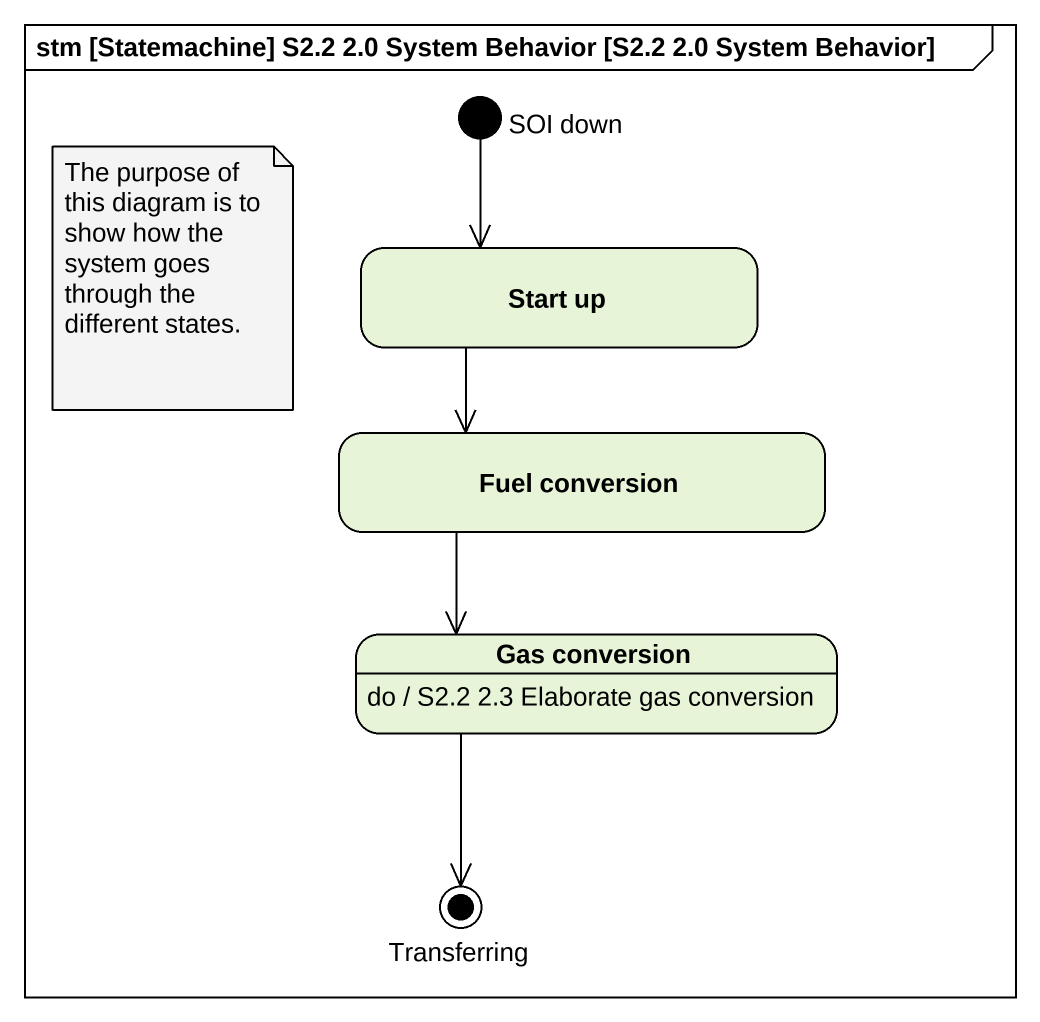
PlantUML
@startuml
mainframe stm [Statemachine] S2.2 2.0 System Behavior [S2.2 2.0 System Behavior]
hide empty description
state "SOI down" as SOI_down <<start>>
state "Start up" as Start_up
state "Fuel conversion" as Fuel_conversion
state "Gas conversion" as Gas_conversion
Gas_conversion : do / S2.2 2.3 Elaborate gas conversion
state Transferring <<end>>
SOI_down --> Start_up
Start_up --> Fuel_conversion
Fuel_conversion --> Gas_conversion
Gas_conversion --> Transferring
note as N1
  The purpose of this diagram is to show how the system goes through the different states.
end note
@enduml
